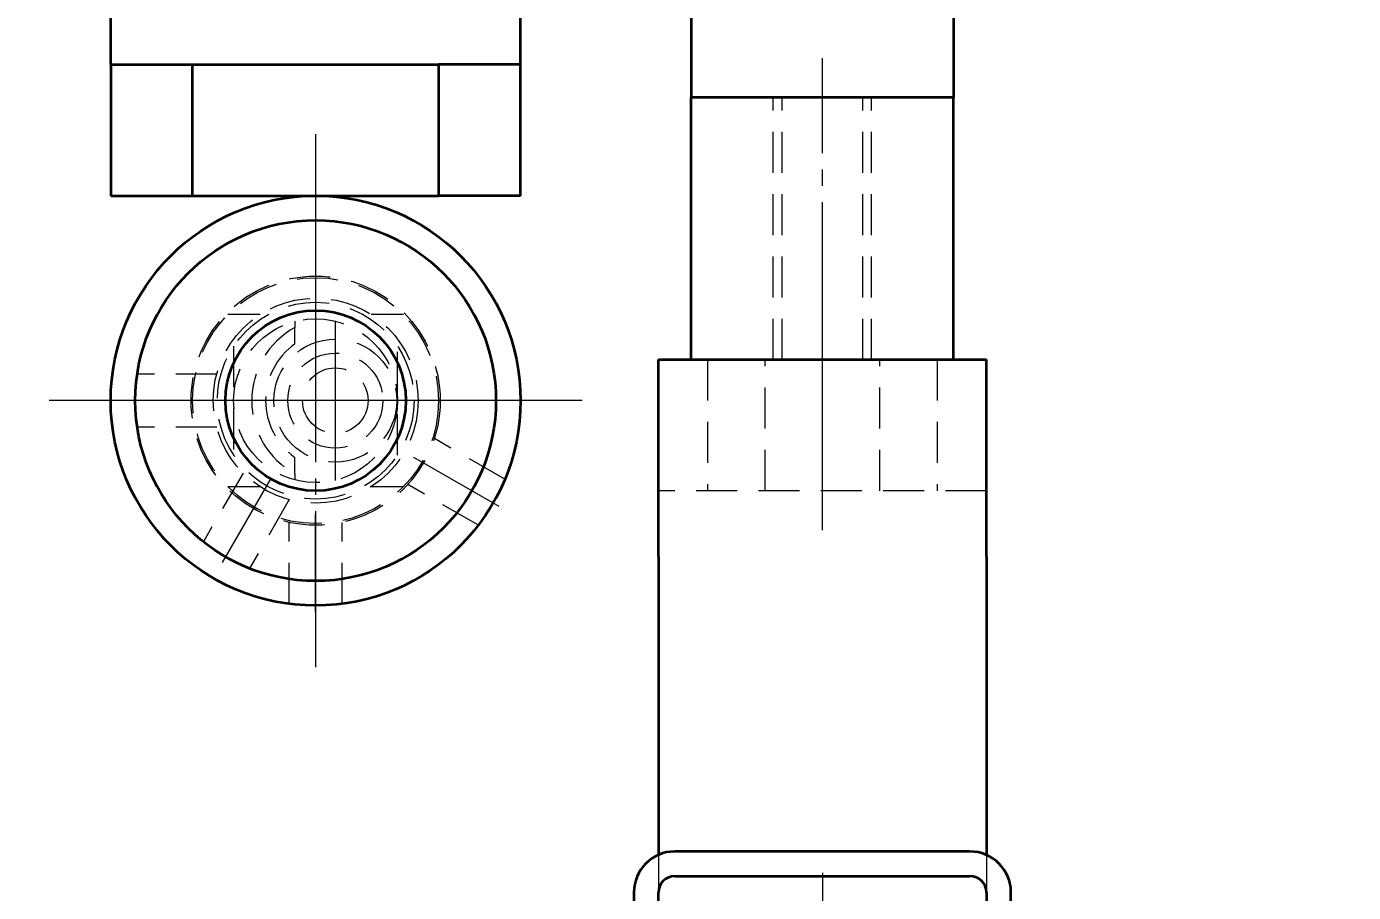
# Model space of a CAD drawing. Header units: millimetres. Extents: x 9439 to 18429, y 1498 to 3280.
# Drawn here: x 9808.8 to 9889.7, y 2811.8 to 2864.7 of the extents above; entities that cross this region are included whole.
import ezdxf

# ---------------------------------------------------------------- set-up
doc = ezdxf.new("R2010")
doc.units = ezdxf.units.MM
doc.linetypes.add('CENTER-HOKUTO', pattern=[23, 20, -1, 1, -1])
doc.linetypes.add('HIDDEN-HOKUTO', pattern=[3.8, 2.5, -1.3])
doc.layers.add('AM_7', color=2, linetype='CENTER-HOKUTO', lineweight=30)
doc.layers.add('AM_HID', color=1, linetype='HIDDEN-HOKUTO', lineweight=25)
doc.layers.add('word_dim', color=253, linetype='Continuous')
doc.styles.get("Standard").update_dxf_attribs({"font": 'romans.shx', "bigfont": 'bigfont.shx'})
doc.dimstyles.new('RS1-6', dxfattribs={"dimscale": 6, "dimtxt": 3.5, "dimasz": 3, "dimexe": 1, "dimexo": 0, "dimgap": 1, "dimtad": 3, "dimdsep": 46, "dimtxsty": 'Standard', "dimblk1": 'OPEN', "dimblk2": 'OPEN', "dimsah": 1, "dimcen": 0, "dimclrd": 256, "dimclre": 256, "dimclrt": 3, "dimadec": 0, "dimazin": 0, "dimtfac": 1, "dimtmove": 0, "dimatfit": 3, "dimldrblk": 'OPEN', "dimfxl": 0, "dimtolj": 1, "dimtzin": 0, "dimarcsym": 0})

# ---------------------------------------------------------------- blocks, each defined once
blk = doc.blocks.new('_Open')
at = {"color": 0, "lineweight": -2}
for p, q in [((-1, 0.1667), (0, 0)), ((-1, -0.1667), (0, 0)), ((0, 0), (-1, 0))]:
    blk.add_line(p, q, dxfattribs=at)
blk = doc.blocks.new('*D268')
at = {"layer": 'DEFPOINTS', "color": 0, "linetype": 'Continuous', "ltscale": 2}
for p in [(10571.049, 3021.932), (10571.049, 2849.659), (9753.733, 2829.082)]:
    blk.add_point(p, dxfattribs=at)
at = {"layer": 'word_dim', "linetype": 'Continuous', "lineweight": -2, "ltscale": 2}
for p, q in [((9753.733, 2829.082), (9753.733, 3027.932)), ((10571.049, 2849.659), (10571.049, 3027.932)), ((9771.733, 3021.932), (10553.049, 3021.932))]:
    blk.add_line(p, q, dxfattribs=at)
at = {"layer": 'word_dim', "linetype": 'Continuous', "lineweight": -2, "ltscale": 2, "xscale": 18, "yscale": 18, "zscale": 18, "rotation": 180}
blk.add_blockref('_Open', (9753.733, 3021.932), dxfattribs=at)
at = {"layer": 'word_dim', "linetype": 'Continuous', "lineweight": -2, "ltscale": 2, "xscale": 18, "yscale": 18, "zscale": 18}
blk.add_blockref('_Open', (10571.049, 3021.932), dxfattribs=at)
at = {"layer": 'word_dim', "color": 3, "linetype": 'Continuous', "ltscale": 2, "insert": (10162.391, 3038.432), "char_height": 21, "attachment_point": 5}
blk.add_mtext('\\A1;817.32', dxfattribs=at)

msp = doc.modelspace()

# ---------------------------------------------------------------- linework, layer by layer
at = {"color": 7, "lineweight": 35}
for p, q in [((9849.333, 2904.332), (9849.333, 2860.332)), ((9865.333, 2904.332), (9865.333, 2860.332)), ((9847.333, 2844.332), (9867.333, 2844.332)), ((9845.833, 2811.832), (9845.833, 2777.332)), ((9847.333, 2777.332), (9847.333, 2811.832)), ((9867.333, 2811.832), (9867.333, 2777.332)), ((9868.833, 2777.332), (9868.833, 2811.832))]:
    msp.add_line(p, q, dxfattribs=at)
at = {"color": 7, "lineweight": 35, "ltscale": 0.1}
for p, q in [((9813.924, 2862.332), (9813.924, 2866.332)), ((9838.924, 2862.332), (9838.924, 2866.332))]:
    msp.add_line(p, q, dxfattribs=at)
at = {"color": 7, "lineweight": 35, "ltscale": 0.2}
for p, q in [((9813.924, 2862.332), (9813.924, 2854.332)), ((9818.924, 2854.332), (9818.924, 2862.332)), ((9833.924, 2862.332), (9833.924, 2854.332)), ((9838.924, 2854.332), (9838.924, 2862.332))]:
    msp.add_line(p, q, dxfattribs=at)
at = {"color": 7, "lineweight": 35, "ltscale": 0.125}
for p, q in [((9813.924, 2862.332), (9818.924, 2862.332)), ((9838.924, 2862.332), (9833.924, 2862.332)), ((9813.924, 2854.332), (9818.924, 2854.332)), ((9838.924, 2854.332), (9833.924, 2854.332))]:
    msp.add_line(p, q, dxfattribs=at)
at = {"color": 7, "lineweight": 35, "ltscale": 0.375}
for p, q in [((9818.924, 2862.332), (9833.924, 2862.332)), ((9818.924, 2854.332), (9833.924, 2854.332))]:
    msp.add_line(p, q, dxfattribs=at)
at = {"color": 7, "lineweight": 35, "ltscale": 0.4}
for p, q in [((9849.333, 2844.332), (9849.333, 2860.332)), ((9865.333, 2860.332), (9849.333, 2860.332)), ((9865.333, 2844.332), (9865.333, 2860.332))]:
    msp.add_line(p, q, dxfattribs=at)
at = {"color": 7, "lineweight": 35, "ltscale": 0.3}
for p, q in [((9847.333, 2832.332), (9847.333, 2844.332)), ((9867.333, 2832.332), (9867.333, 2844.332))]:
    msp.add_line(p, q, dxfattribs=at)
at = {"color": 7, "lineweight": 35, "ltscale": 0.455217}
for p, q in [((9847.333, 2832.332), (9847.333, 2814.124)), ((9867.333, 2832.332), (9867.333, 2814.124))]:
    msp.add_line(p, q, dxfattribs=at)
at = {"color": 7, "lineweight": 35, "ltscale": 0.45}
for p, q in [((9866.333, 2814.332), (9848.333, 2814.332)), ((9848.333, 2812.832), (9866.333, 2812.832))]:
    msp.add_line(p, q, dxfattribs=at)
at = {"color": 7, "lineweight": 35}
for radius in [12.5, 11, 5.5]:
    msp.add_circle((9826.424, 2841.832), radius, dxfattribs=at)
for centre, radius, start, end in [((9848.333, 2811.832), 2.5, 89.99995, 179.99995), ((9866.333, 2811.832), 2.5, 359.99995, 89.99995), ((9848.333, 2811.832), 1, 89.99995, 179.99995), ((9866.333, 2811.832), 1, 359.99995, 89.99995)]:
    msp.add_arc(centre, radius, start, end, dxfattribs=at)
at = {"layer": 'AM_7', "color": 2, "lineweight": 13}
for p, q in [((9857.333, 2833.932), (9857.333, 2862.732)), ((9826.424, 2858.082), (9826.424, 2825.582)), ((9827.624, 2846.707), (9827.624, 2836.957)), ((9842.674, 2841.832), (9810.174, 2841.832)), ((9820.876, 2841.832), (9815.029, 2841.832)), ((9823.23, 2841.832), (9820.871, 2841.832)), ((9832.499, 2841.832), (9822.749, 2841.832)), ((9831.977, 2841.832), (9829.619, 2841.832)), ((9837.612, 2835.373), (9832.422, 2838.37)), ((9823.65, 2837.027), (9820.727, 2831.964)), ((9826.424, 2828.914), (9826.424, 2834.907)), ((9857.333, 2813.032), (9857.333, 2789.632))]:
    msp.add_line(p, q, dxfattribs=at)
at = {"layer": 'AM_HID', "color": 1, "lineweight": 13}
for p, q in [((9854.333, 2844.332), (9854.333, 2860.332)), ((9854.333, 2844.332), (9854.333, 2860.332)), ((9854.874, 2844.332), (9854.874, 2860.332)), ((9854.874, 2844.332), (9854.874, 2860.332)), ((9859.791, 2844.332), (9859.791, 2860.332)), ((9859.791, 2844.332), (9859.791, 2860.332)), ((9860.333, 2844.332), (9860.333, 2860.332)), ((9860.333, 2844.332), (9860.333, 2860.332)), ((9823.033, 2847.082), (9821.068, 2847.082)), ((9825.164, 2846.671), (9825.164, 2846.3)), ((9831.781, 2847.082), (9829.816, 2847.082)), ((9825.164, 2845.298), (9825.164, 2846.3)), ((9821.424, 2845.149), (9821.424, 2838.516)), ((9831.424, 2838.516), (9831.424, 2845.149)), ((9849.333, 2844.332), (9865.333, 2844.332)), ((9850.333, 2844.332), (9850.333, 2836.332)), ((9853.833, 2836.332), (9853.833, 2844.332)), ((9860.833, 2836.332), (9860.833, 2844.332)), ((9864.333, 2844.332), (9864.333, 2836.332)), ((9820.389, 2843.453), (9815.545, 2843.453)), ((9820.389, 2840.211), (9815.545, 2840.211)), ((9837.969, 2837.039), (9833.665, 2839.524)), ((9825.164, 2837.365), (9825.164, 2838.367)), ((9822.003, 2837.416), (9819.581, 2833.221)), ((9825.164, 2837.365), (9825.164, 2836.994)), ((9836.348, 2834.231), (9832.044, 2836.716)), ((9823.033, 2836.582), (9821.068, 2836.582)), ((9831.781, 2836.582), (9829.816, 2836.582)), ((9867.333, 2836.332), (9847.333, 2836.332)), ((9824.81, 2835.795), (9822.388, 2831.6)), ((9824.804, 2829.438), (9824.804, 2834.407)), ((9828.045, 2829.438), (9828.045, 2834.407)), ((9847.333, 2814.124), (9847.333, 2811.832)), ((9867.333, 2814.124), (9867.333, 2811.832))]:
    msp.add_line(p, q, dxfattribs=at)
for centre, radius in [((9826.424, 2841.832), 7.6), ((9826.424, 2841.832), 7.5), ((9826.424, 2841.832), 6.25), ((9826.424, 2841.832), 6), ((9826.424, 2841.832), 5), ((9827.624, 2841.832), 3.75), ((9827.624, 2841.832), 2.9), ((9827.624, 2841.832), 2)]:
    msp.add_circle(centre, radius, dxfattribs=at)
for radius, start, end in [(5.1, 118.83919, 241.16081), (4.25, 125.36784, 234.63216)]:
    msp.add_arc((9827.624, 2841.832), radius, start, end, dxfattribs=at)

# ---------------------------------------------------------------- dimensions: what is measured, and where the dimension line sits
at = {"layer": 'word_dim', "linetype": 'Continuous', "ltscale": 2}
dim = msp.add_linear_dim(base=(10571.049, 3021.932), p1=(9753.733, 2829.082), p2=(10571.049, 2849.659), dimstyle='RS1-6', dxfattribs=at)
dim.commit()
dim.dimension.update_dxf_attribs({"geometry": '*D268', "text_midpoint": (10162.391, 3038.432)})

doc.saveas('drawing.dxf')
